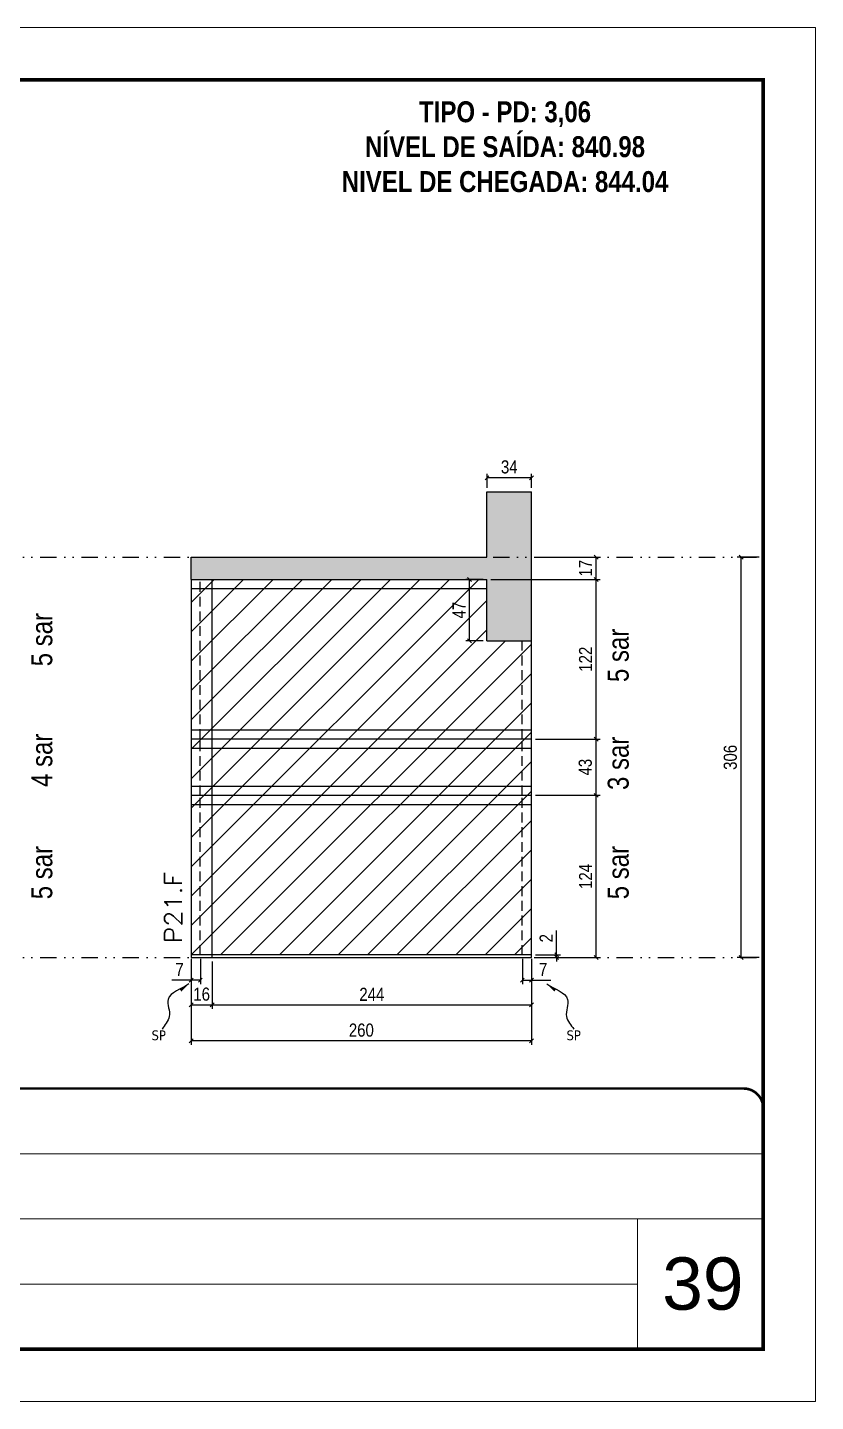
# Model space of a CAD drawing. Extents: x 14400 to 27878, y -21631 to 6985.
# Drawn here: x 18466 to 19068, y -4402 to -3352 of the extents above; entities that cross this region are included whole.
import ezdxf

# ---------------------------------------------------------------- set-up
doc = ezdxf.new("R2010")
doc.units = 0
for name, pattern in [('CONTINUO', [0]), ('DASHED', [0.75, 0.5, -0.25]), ('DIVIDE2', [0.625, 0.25, -0.125, 0, -0.125, 0, -0.125]), ('HIDDEN', [0.375, 0.25, -0.125])]:
    doc.linetypes.add(name, pattern=pattern)
for name, color, linetype, lineweight in [('CARIMBO', 255, 'Continuous', 9), ('Folhas', 255, 'Continuous', 9), ('Hachura', 251, 'Continuous', 9), ('SARRAFO DE PRESSAO', 251, 'DASHED', 9), ('Texto Seção', 7, 'Continuous', 15)]:
    doc.layers.add(name, color=color, linetype=linetype, lineweight=lineweight)
for name, color, linetype in [('COTA', 241, 'Continuous'), ('NOMENCLATURA', 7, 'Continuous'), ('Nível', 160, 'Continuous'), ('Painéis', 200, 'Continuous'), ('SARR_2.2x7', 40, 'Continuous'), ('texto', 7, 'Continuous')]:
    doc.layers.add(name, color=color, linetype=linetype)
doc.styles.add('ARIAL', font='arial.ttf')
doc.styles.add('ARIAL_NARROW', font='ARIALN.TTF', dxfattribs={"height": 0.2})
doc.styles.add('COTA TECNICA', font='techl___.ttf', dxfattribs={"height": 10})
doc.styles.add('COTA TECNICA-50', font='techl___.ttf', dxfattribs={"height": 10})
doc.styles.add('REGUA-120', font='ROMANS.shx', dxfattribs={"height": 15})
doc.styles.add('ROMANC', font='techb___.ttf', dxfattribs={"height": 2.5})
doc.styles.get("Standard").update_dxf_attribs({"font": 'arial.ttf'})
doc.dimstyles.new('COTA PAINEL-50', dxfattribs={"dimtxt": 10, "dimasz": 3, "dimexe": 3, "dimexo": 3, "dimgap": 3, "dimtad": 1, "dimdec": 1, "dimzin": 12, "dimdsep": 46, "dimtxsty": 'COTA TECNICA-50', "dimblk1": 'OBLIQUE', "dimblk2": 'OBLIQUE', "dimsah": 1, "dimcen": 0.9, "dimclrd": 4, "dimclre": 4, "dimclrt": 240, "dimadec": 1, "dimazin": 3, "dimtfac": 1, "dimtdec": 1, "dimtmove": 0, "dimatfit": 3, "dimfxl": 1, "dimtolj": 1, "dimtzin": 12, "dimarcsym": 0})
doc.dimstyles.new('PAINEL', dxfattribs={"dimtxt": 10, "dimasz": 3, "dimexe": 3, "dimexo": 3, "dimgap": 3, "dimtad": 1, "dimdec": 1, "dimzin": 12, "dimdsep": 46, "dimtxsty": 'COTA TECNICA', "dimblk1": 'OBLIQUE', "dimblk2": 'OBLIQUE', "dimsah": 1, "dimcen": 0.9, "dimclrd": 4, "dimclre": 4, "dimclrt": 240, "dimadec": 1, "dimazin": 3, "dimtfac": 1, "dimtdec": 1, "dimtmove": 0, "dimatfit": 3, "dimfxl": 1, "dimtolj": 1, "dimtzin": 12, "dimarcsym": 0})
doc.dimstyles.get("Standard").update_dxf_attribs({"dimtxt": 0.18, "dimasz": 0.18, "dimexe": 0.18, "dimexo": 0.0625, "dimgap": 0.09, "dimtad": 0, "dimtih": 1, "dimtoh": 1, "dimdec": 4, "dimzin": 0, "dimdsep": 46, "dimtxsty": 'Standard', "dimcen": 0.09, "dimadec": 0, "dimazin": 0, "dimtfac": 1, "dimtdec": 4, "dimtofl": 0, "dimtmove": 0, "dimatfit": 3, "dimfxl": 1, "dimtolj": 1, "dimtzin": 0, "dimarcsym": 0})

# ---------------------------------------------------------------- blocks, each defined once
blk = doc.blocks.new('9999999999')
at = {"color": 30, "linetype": 'CONTINUO'}
for p, q in [((98564.6, 34379.6), (99584, 34379.6)), ((98564.6, 34329.8), (99488, 34329.8)), ((99584, 34329.8), (99488, 34329.8)), ((99488, 34329.8), (99488, 34230.2)), ((98564.6, 34280), (99488, 34280))]:
    blk.add_line(p, q, dxfattribs=at)
at = {"color": 30, "linetype": 'CONTINUO', "const_width": 2}
blk.add_lwpolyline([(99584, 34230.2), (99584, 34414.4, 0.414214), (99569, 34429.4), (98229, 34429.4, 0.414214), (98214, 34414.4), (98214, 34245.2, 0.414214), (98229, 34230.2), (99584, 34230.2)], format="xyb", dxfattribs=at)
at = {"layer": 'Folhas'}
blk.add_lwpolyline([(98139, 34190.2), (99624, 34190.2), (99624, 35240.2), (98139, 35240.2)], close=True, dxfattribs=at)
at = {"layer": 'Folhas', "color": 30, "const_width": 3}
blk.add_lwpolyline([(98214, 34230.2), (99584, 34230.2), (99584, 35200.2), (98214, 35200.2)], close=True, dxfattribs=at)
blk = doc.blocks.new('_Oblique')
at = {"color": 0, "linetype": 'ByBlock', "lineweight": -2}
blk.add_line((-0.5, -0.5), (0.5, 0.5), dxfattribs=at)
blk = doc.blocks.new('*D2002')
at = {"layer": 'COTA', "color": 4, "lineweight": -2, "transparency": 16777216}
for p, q in [((18591.5, -4064.2), (18591.5, -4129.8)), ((18851.5, -4064.2), (18851.5, -4129.8)), ((18851.5, -4126.8), (18591.5, -4126.8))]:
    blk.add_line(p, q, dxfattribs=at)
at = {"layer": 'Defpoints', "color": 0, "transparency": 16777216}
for p in [(18591.5, -4061.2), (18851.5, -4061.2), (18591.5, -4126.8)]:
    blk.add_point(p, dxfattribs=at)
at = {"layer": 'COTA', "color": 4, "lineweight": -2, "transparency": 16777216, "xscale": 3, "yscale": 3, "zscale": 3, "rotation": 180}
blk.add_blockref('_Oblique', (18591.5, -4126.8), dxfattribs=at)
at = {"layer": 'COTA', "color": 4, "lineweight": -2, "transparency": 16777216, "xscale": 3, "yscale": 3, "zscale": 3}
blk.add_blockref('_Oblique', (18851.5, -4126.8), dxfattribs=at)
at = {"layer": 'COTA', "color": 240, "transparency": 16777216, "insert": (18721.5, -4118.7), "char_height": 10, "attachment_point": 5, "style": 'COTA TECNICA'}
blk.add_mtext('\\A1;260', dxfattribs=at)
blk = doc.blocks.new('*D2003')
at = {"layer": 'COTA', "color": 4, "lineweight": -2, "transparency": 16777216}
for p, q in [((18844.5, -4064.2), (18844.5, -4083.4)), ((18851.5, -4066.2), (18851.5, -4083.4)), ((18844.5, -4080.4), (18851.5, -4080.4)), ((18851.5, -4080.4), (18866.2, -4080.4))]:
    blk.add_line(p, q, dxfattribs=at)
at = {"layer": 'Defpoints', "color": 0, "transparency": 16777216}
for p in [(18844.5, -4061.2), (18851.5, -4063.2), (18851.5, -4080.4)]:
    blk.add_point(p, dxfattribs=at)
at = {"layer": 'COTA', "color": 4, "lineweight": -2, "transparency": 16777216, "xscale": 3, "yscale": 3, "zscale": 3, "rotation": 180}
blk.add_blockref('_Oblique', (18844.5, -4080.4), dxfattribs=at)
at = {"layer": 'COTA', "color": 4, "lineweight": -2, "transparency": 16777216, "xscale": 3, "yscale": 3, "zscale": 3}
blk.add_blockref('_Oblique', (18851.5, -4080.4), dxfattribs=at)
at = {"layer": 'COTA', "color": 240, "transparency": 16777216, "insert": (18860.4, -4072.3), "char_height": 10, "attachment_point": 5, "style": 'COTA TECNICA-50'}
blk.add_mtext('\\A1;7', dxfattribs=at)
blk = doc.blocks.new('*D2004')
at = {"layer": 'COTA', "color": 4, "lineweight": -2, "transparency": 16777216}
for p, q in [((18591.5, -4066.2), (18591.5, -4083.4)), ((18598.5, -4064.2), (18598.5, -4083.4)), ((18591.5, -4080.4), (18576.8, -4080.4)), ((18598.5, -4080.4), (18591.5, -4080.4))]:
    blk.add_line(p, q, dxfattribs=at)
at = {"layer": 'Defpoints', "color": 0, "transparency": 16777216}
for p in [(18591.5, -4063.2), (18598.5, -4061.2), (18591.5, -4080.4)]:
    blk.add_point(p, dxfattribs=at)
at = {"layer": 'COTA', "color": 4, "lineweight": -2, "transparency": 16777216, "xscale": 3, "yscale": 3, "zscale": 3, "rotation": 180}
blk.add_blockref('_Oblique', (18591.5, -4080.4), dxfattribs=at)
at = {"layer": 'COTA', "color": 4, "lineweight": -2, "transparency": 16777216, "xscale": 3, "yscale": 3, "zscale": 3}
blk.add_blockref('_Oblique', (18598.5, -4080.4), dxfattribs=at)
at = {"layer": 'COTA', "color": 240, "transparency": 16777216, "insert": (18582.6, -4072.3), "char_height": 10, "attachment_point": 5, "style": 'COTA TECNICA-50'}
blk.add_mtext('\\A1;7', dxfattribs=at)
blk = doc.blocks.new('*D2005')
at = {"layer": 'COTA', "color": 4, "lineweight": -2, "transparency": 16777216}
for p, q in [((18870.7, -4061.2), (18870.7, -4042.4)), ((18854.5, -4061.2), (18873.7, -4061.2)), ((18854.5, -4063.2), (18873.7, -4063.2)), ((18870.7, -4063.2), (18870.7, -4061.2)), ((18870.7, -4063.2), (18870.7, -4066.2))]:
    blk.add_line(p, q, dxfattribs=at)
at = {"layer": 'Defpoints', "color": 0, "transparency": 16777216}
for p in [(18851.5, -4061.2), (18851.5, -4063.2), (18870.7, -4063.2)]:
    blk.add_point(p, dxfattribs=at)
at = {"layer": 'COTA', "color": 4, "lineweight": -2, "transparency": 16777216, "xscale": 3, "yscale": 3, "zscale": 3}
for p, rotation in [((18870.7, -4061.2), 270), ((18870.7, -4063.2), 90)]:
    blk.add_blockref('_Oblique', p, dxfattribs=dict(at, rotation=rotation))
at = {"layer": 'COTA', "color": 240, "transparency": 16777216, "insert": (18862.7, -4048.4), "char_height": 10, "attachment_point": 5, "rotation": 90, "style": 'COTA TECNICA-50'}
blk.add_mtext('\\A1;2', dxfattribs=at)
blk = doc.blocks.new('*D2006')
at = {"layer": 'COTA', "color": 4, "linetype": 'ByBlock', "lineweight": -2, "transparency": 16777216}
for p, q in [((18854.5, -3939.2), (18903.9, -3939.2)), ((18900.9, -4063.2), (18900.9, -3939.2)), ((18854.5, -4063.2), (18903.9, -4063.2))]:
    blk.add_line(p, q, dxfattribs=at)
at = {"layer": 'Defpoints', "color": 0, "linetype": 'ByBlock', "transparency": 16777216}
for p in [(18851.5, -3939.2), (18900.9, -3939.2), (18851.5, -4063.2)]:
    blk.add_point(p, dxfattribs=at)
at = {"layer": 'COTA', "color": 4, "linetype": 'ByBlock', "lineweight": -2, "transparency": 16777216, "xscale": 3, "yscale": 3, "zscale": 3}
for p, rotation in [((18900.9, -3939.2), 90), ((18900.9, -4063.2), 270)]:
    blk.add_blockref('_Oblique', p, dxfattribs=dict(at, rotation=rotation))
at = {"layer": 'COTA', "color": 240, "linetype": 'ByBlock', "transparency": 16777216, "insert": (18892.8, -4001.2), "char_height": 10, "attachment_point": 5, "rotation": 90, "style": 'COTA TECNICA'}
blk.add_mtext('\\A1;124', dxfattribs=at)
blk = doc.blocks.new('*D2007')
at = {"layer": 'COTA', "color": 4, "lineweight": -2, "transparency": 16777216}
for p, q in [((18607.5, -4066.2), (18607.5, -4102.3)), ((18851.5, -4066.2), (18851.5, -4102.3)), ((18607.5, -4099.3), (18851.5, -4099.3))]:
    blk.add_line(p, q, dxfattribs=at)
at = {"layer": 'Defpoints', "color": 0, "transparency": 16777216}
for p in [(18607.5, -4063.2), (18851.5, -4063.2), (18851.5, -4099.3)]:
    blk.add_point(p, dxfattribs=at)
at = {"layer": 'COTA', "color": 4, "lineweight": -2, "transparency": 16777216, "xscale": 3, "yscale": 3, "zscale": 3, "rotation": 180}
blk.add_blockref('_Oblique', (18607.5, -4099.3), dxfattribs=at)
at = {"layer": 'COTA', "color": 4, "lineweight": -2, "transparency": 16777216, "xscale": 3, "yscale": 3, "zscale": 3}
blk.add_blockref('_Oblique', (18851.5, -4099.3), dxfattribs=at)
at = {"layer": 'COTA', "color": 240, "transparency": 16777216, "insert": (18729.5, -4091.3), "char_height": 10, "attachment_point": 5, "style": 'COTA TECNICA'}
blk.add_mtext('\\A1;244', dxfattribs=at)
blk = doc.blocks.new('*D2008')
at = {"layer": 'COTA', "color": 4, "lineweight": -2, "transparency": 16777216}
for p, q in [((18591.5, -4066.2), (18591.5, -4102.3)), ((18607.5, -4066.2), (18607.5, -4102.3)), ((18591.5, -4099.3), (18607.5, -4099.3))]:
    blk.add_line(p, q, dxfattribs=at)
at = {"layer": 'Defpoints', "color": 0, "transparency": 16777216}
for p in [(18591.5, -4063.2), (18607.5, -4063.2), (18607.5, -4099.3)]:
    blk.add_point(p, dxfattribs=at)
at = {"layer": 'COTA', "color": 4, "lineweight": -2, "transparency": 16777216, "xscale": 3, "yscale": 3, "zscale": 3, "rotation": 180}
blk.add_blockref('_Oblique', (18591.5, -4099.3), dxfattribs=at)
at = {"layer": 'COTA', "color": 4, "lineweight": -2, "transparency": 16777216, "xscale": 3, "yscale": 3, "zscale": 3}
blk.add_blockref('_Oblique', (18607.5, -4099.3), dxfattribs=at)
at = {"layer": 'COTA', "color": 240, "transparency": 16777216, "insert": (18599.5, -4091.2), "char_height": 10, "attachment_point": 5, "style": 'COTA TECNICA'}
blk.add_mtext('\\A1;16', dxfattribs=at)
blk = doc.blocks.new('*D2025')
at = {"layer": 'COTA', "color": 4, "lineweight": -2, "transparency": 16777216}
for p, q in [((18814.5, -3774.2), (18801.2, -3774.2)), ((18804.2, -3821.2), (18804.2, -3774.2)), ((18814.5, -3821.2), (18801.2, -3821.2))]:
    blk.add_line(p, q, dxfattribs=at)
at = {"layer": 'Defpoints', "color": 0, "transparency": 16777216}
for p in [(18804.2, -3774.2), (18817.5, -3774.2), (18817.5, -3821.2)]:
    blk.add_point(p, dxfattribs=at)
at = {"layer": 'COTA', "color": 4, "lineweight": -2, "transparency": 16777216, "xscale": 3, "yscale": 3, "zscale": 3}
for p, rotation in [((18804.2, -3774.2), 90), ((18804.2, -3821.2), 270)]:
    blk.add_blockref('_Oblique', p, dxfattribs=dict(at, rotation=rotation))
at = {"layer": 'COTA', "color": 240, "transparency": 16777216, "insert": (18796.1, -3797.7), "char_height": 10, "attachment_point": 5, "rotation": 90, "style": 'COTA TECNICA'}
blk.add_mtext('\\A1;47', dxfattribs=at)
blk = doc.blocks.new('*D2037')
at = {"layer": 'COTA', "color": 4, "lineweight": -2, "transparency": 16777216}
for p, q in [((19025.5, -3757.2), (19008.6, -3757.2)), ((19011.6, -4063.2), (19011.6, -3757.2)), ((19025.5, -4063.2), (19008.6, -4063.2))]:
    blk.add_line(p, q, dxfattribs=at)
at = {"layer": 'Defpoints', "color": 0, "transparency": 16777216}
for p in [(19011.6, -3757.2), (19028.5, -3757.2), (19028.5, -4063.2)]:
    blk.add_point(p, dxfattribs=at)
at = {"layer": 'COTA', "color": 4, "lineweight": -2, "transparency": 16777216, "xscale": 3, "yscale": 3, "zscale": 3}
for p, rotation in [((19011.6, -3757.2), 90), ((19011.6, -4063.2), 270)]:
    blk.add_blockref('_Oblique', p, dxfattribs=dict(at, rotation=rotation))
at = {"layer": 'COTA', "color": 240, "transparency": 16777216, "insert": (19003.4, -3910.2), "char_height": 10, "attachment_point": 5, "rotation": 90, "style": 'COTA TECNICA'}
blk.add_mtext('\\A1;306', dxfattribs=at)
blk = doc.blocks.new('*D2049')
at = {"layer": 'COTA', "color": 4, "lineweight": -2, "transparency": 16777216}
for p, q in [((18854.5, -3896.2), (18903.9, -3896.2)), ((18900.9, -3939.2), (18900.9, -3896.2)), ((18854.5, -3939.2), (18903.9, -3939.2))]:
    blk.add_line(p, q, dxfattribs=at)
at = {"layer": 'Defpoints', "color": 0, "transparency": 16777216}
for p in [(18851.5, -3896.2), (18900.9, -3896.2), (18851.5, -3939.2)]:
    blk.add_point(p, dxfattribs=at)
at = {"layer": 'COTA', "color": 4, "lineweight": -2, "transparency": 16777216, "xscale": 3, "yscale": 3, "zscale": 3}
for p, rotation in [((18900.9, -3896.2), 90), ((18900.9, -3939.2), 270)]:
    blk.add_blockref('_Oblique', p, dxfattribs=dict(at, rotation=rotation))
at = {"layer": 'COTA', "color": 240, "transparency": 16777216, "insert": (18892.6, -3917.7), "char_height": 10, "attachment_point": 5, "rotation": 90, "style": 'COTA TECNICA'}
blk.add_mtext('\\A1;43', dxfattribs=at)
blk = doc.blocks.new('*D2050')
at = {"layer": 'COTA', "color": 4, "lineweight": -2, "transparency": 16777216}
for p, q in [((18820.5, -3774.2), (18903.9, -3774.2)), ((18900.9, -3896.2), (18900.9, -3774.2)), ((18854.5, -3896.2), (18903.9, -3896.2))]:
    blk.add_line(p, q, dxfattribs=at)
at = {"layer": 'Defpoints', "color": 0, "transparency": 16777216}
for p in [(18817.5, -3774.2), (18900.9, -3774.2), (18851.5, -3896.2)]:
    blk.add_point(p, dxfattribs=at)
at = {"layer": 'COTA', "color": 4, "lineweight": -2, "transparency": 16777216, "xscale": 3, "yscale": 3, "zscale": 3}
for p, rotation in [((18900.9, -3774.2), 90), ((18900.9, -3896.2), 270)]:
    blk.add_blockref('_Oblique', p, dxfattribs=dict(at, rotation=rotation))
at = {"layer": 'COTA', "color": 240, "transparency": 16777216, "insert": (18892.8, -3835.2), "char_height": 10, "attachment_point": 5, "rotation": 90, "style": 'COTA TECNICA'}
blk.add_mtext('\\A1;122', dxfattribs=at)
blk = doc.blocks.new('*D2051')
at = {"layer": 'COTA', "color": 4, "lineweight": -2, "transparency": 16777216}
for p, q in [((18854.5, -3757.2), (18903.9, -3757.2)), ((18900.9, -3774.2), (18900.9, -3757.2)), ((18820.5, -3774.2), (18903.9, -3774.2))]:
    blk.add_line(p, q, dxfattribs=at)
at = {"layer": 'Defpoints', "color": 0, "transparency": 16777216}
for p in [(18851.5, -3757.2), (18900.9, -3757.2), (18817.5, -3774.2)]:
    blk.add_point(p, dxfattribs=at)
at = {"layer": 'COTA', "color": 4, "lineweight": -2, "transparency": 16777216, "xscale": 3, "yscale": 3, "zscale": 3}
for p, rotation in [((18900.9, -3757.2), 90), ((18900.9, -3774.2), 270)]:
    blk.add_blockref('_Oblique', p, dxfattribs=dict(at, rotation=rotation))
at = {"layer": 'COTA', "color": 240, "transparency": 16777216, "insert": (18892.8, -3765.7), "char_height": 10, "attachment_point": 5, "rotation": 90, "style": 'COTA TECNICA'}
blk.add_mtext('\\A1;17', dxfattribs=at)
blk = doc.blocks.new('*D2052')
at = {"layer": 'COTA', "color": 4, "lineweight": -2, "transparency": 16777216}
for p, q in [((18817.5, -3704.2), (18817.5, -3693.6)), ((18851.5, -3704.2), (18851.5, -3693.6)), ((18851.5, -3696.6), (18817.5, -3696.6))]:
    blk.add_line(p, q, dxfattribs=at)
at = {"layer": 'Defpoints', "color": 0, "transparency": 16777216}
for p in [(18817.5, -3696.6), (18817.5, -3707.2), (18851.5, -3707.2)]:
    blk.add_point(p, dxfattribs=at)
at = {"layer": 'COTA', "color": 4, "lineweight": -2, "transparency": 16777216, "xscale": 3, "yscale": 3, "zscale": 3, "rotation": 180}
blk.add_blockref('_Oblique', (18817.5, -3696.6), dxfattribs=at)
at = {"layer": 'COTA', "color": 4, "lineweight": -2, "transparency": 16777216, "xscale": 3, "yscale": 3, "zscale": 3}
blk.add_blockref('_Oblique', (18851.5, -3696.6), dxfattribs=at)
at = {"layer": 'COTA', "color": 240, "transparency": 16777216, "insert": (18834.5, -3688.3), "char_height": 10, "attachment_point": 5, "style": 'COTA TECNICA'}
blk.add_mtext('\\A1;34', dxfattribs=at)

msp = doc.modelspace()

# ---------------------------------------------------------------- hatches: boundary and pattern name
at = {"layer": 'COTA'}
h = msp.add_hatch(dxfattribs=at)
h.set_pattern_fill('AR-CONC', color=256, scale=0.03)
h.set_pattern_definition([(50, (-1585, 0), (5.4655401, -0.4781726), [0.5715, -6.2865]), (355, (-1585, 0), (-1.0573026, 5.7317054), [0.4572, -5.0292175]), (100.451445, (-1584.5445, -0.04), (4.4082374, 5.2535326), [0.4857003, -5.3427073]), (46.1842, (-1585, 1.524), (8.1323712, -1.2612698), [0.85725, -9.42975]), (96.635558, (-1584.322, 1.419), (7.122124, 7.4227837), [0.7285507, -8.0140682]), (351.18415, (-1585, 1.524), (7.122124, 7.4227837), [0.685799, -7.543792]), (21, (-1584.238, 1.143), (4.5484317, -3.0679559), [0.5715, -6.2865]), (326, (-1584.238, 1.143), (1.8540609, 5.525639), [0.4572, -5.0292]), (71.451445, (-1583.859, 0.8873), (6.4024926, 2.457683), [0.4857003, -5.3426981]), (37.5, (-1585, 0), (0.0926581, 2.53665117), [0, -4.96824, 0, -5.1054, 0, -5.04825]), (7.5, (-1585, 0), (2.00458988, 3.00541724), [0, -2.91084, 0, -4.85394, 0, -1.92405]), (327.5, (-1586.6993, 0), (4.06771786, -0.17186232), [0, -1.905, 0, -5.9436, 0, -7.8867]), (317.5, (-1587.4613, 0), (4.44387544, 0.76279473), [0, -2.4765, 0, -3.94716, 0, -5.6007])])
h.paths.add_polyline_path([(18817.486, -3821.166), (18851.486, -3821.166), (18851.486, -3757.166), (18591.486, -3757.166), (18591.486, -3774.166), (18817.486, -3774.166)])
h.paths.add_polyline_path([(18817.486, -3757.166), (18851.486, -3757.166), (18851.486, -3707.166), (18817.486, -3707.166)])
at = {"layer": 'Hachura'}
h = msp.add_hatch(dxfattribs=at)
h.set_pattern_fill('ANSI31', color=256, scale=5)
h.paths.add_polyline_path([(17792.201, -3821.166), (17773.201, -3821.166), (17773.201, -4061.166), (17792.201, -4061.166)])
h.paths.add_polyline_path([(18012.583, -3821.166), (17988.583, -3821.166), (17988.583, -4061.166), (18012.583, -4061.166)])
h.paths.add_polyline_path([(18411.141, -3757.166), (18215.141, -3757.166), (18215.141, -3821.166), (18181.141, -3821.166), (18181.141, -3879.166), (18411.141, -3879.166)])
h.paths.add_polyline_path([(18411.141, -3879.166), (18181.141, -3879.166), (18181.141, -3939.166), (18411.141, -3939.166)])
h.paths.add_polyline_path([(18411.141, -3939.166), (18181.141, -3939.166), (18181.141, -4061.166), (18411.141, -4061.166)])
h.paths.add_polyline_path([(18851.486, -3939.166), (18607.486, -3939.166), (18607.486, -4061.166), (18851.486, -4061.166)])
h.paths.add_polyline_path([(18851.486, -3896.166), (18607.486, -3896.166), (18607.486, -3939.166), (18851.486, -3939.166)])
h.paths.add_polyline_path([(18817.486, -3774.166), (18607.486, -3774.166), (18607.486, -3896.166), (18851.486, -3896.166), (18851.486, -3821.166), (18817.486, -3821.166)])
h.paths.add_polyline_path([(18607.486, -3774.166), (18591.486, -3774.166), (18591.486, -3896.166), (18607.486, -3896.166)])
h.paths.add_polyline_path([(18607.486, -3896.166), (18591.486, -3896.166), (18591.486, -3939.166), (18607.486, -3939.166)])
h.paths.add_polyline_path([(18607.486, -3939.166), (18591.486, -3939.166), (18591.486, -4061.166), (18607.486, -4061.166)])

# ---------------------------------------------------------------- linework, layer by layer
at = {"layer": 'COTA'}
for p, q in [((18817.486, -3757.166), (18817.486, -3707.166)), ((18817.486, -3707.166), (18851.486, -3707.166)), ((18851.486, -3821.166), (18851.486, -3707.166)), ((18591.486, -3757.166), (18817.486, -3757.166)), ((18591.486, -3774.166), (18591.486, -3757.166))]:
    msp.add_line(p, q, dxfattribs=at)
at = {"layer": 'Nível', "color": 4, "linetype": 'DIVIDE2', "ltscale": 50}
for p, q in [((17658.467, -3757.166), (19028.467, -3757.166)), ((17658.467, -4063.166), (19028.467, -4063.166))]:
    msp.add_line(p, q, dxfattribs=at)
at = {"layer": 'Painéis'}
for p, q in [((18591.486, -3774.166), (18591.486, -4061.166)), ((18591.486, -3774.166), (18817.486, -3774.166)), ((18607.486, -4063.166), (18607.486, -3774.166)), ((18817.486, -3821.166), (18817.486, -3774.166)), ((18817.486, -3821.166), (18851.486, -3821.166)), ((18851.486, -4061.166), (18851.486, -3821.166)), ((18591.486, -3896.166), (18851.486, -3896.166)), ((18591.486, -3939.166), (18851.486, -3939.166))]:
    msp.add_line(p, q, dxfattribs=at)
msp.add_lwpolyline([(18851.486, -4061.166), (18591.486, -4061.166), (18591.486, -4063.166), (18851.486, -4063.166)], close=True, dxfattribs=at)
at = {"layer": 'SARR_2.2x7', "linetype": 'HIDDEN', "ltscale": 30}
for p, q in [((18598.486, -3896.166), (18598.486, -3774.166)), ((18844.486, -3896.166), (18844.486, -3821.166)), ((18598.486, -3939.166), (18598.486, -3896.166)), ((18844.486, -3939.166), (18844.486, -3896.166)), ((18598.486, -4061.166), (18598.486, -3939.166)), ((18844.486, -4061.166), (18844.486, -3939.166))]:
    msp.add_line(p, q, dxfattribs=at)
at = {"layer": 'SARR_2.2x7'}
for p, q in [((18591.486, -3781.166), (18817.486, -3781.166)), ((18591.486, -3889.166), (18851.486, -3889.166)), ((18591.486, -3903.166), (18851.486, -3903.166)), ((18591.486, -3932.166), (18851.486, -3932.166)), ((18591.486, -3946.166), (18851.486, -3946.166))]:
    msp.add_line(p, q, dxfattribs=at)

# ---------------------------------------------------------------- block references
at = {"layer": 'SARRAFO DE PRESSAO', "color": 6, "linetype": 'ByBlock'}
msp.add_blockref('9999999999', (-80555.511, -38592.654), dxfattribs=at)

# ---------------------------------------------------------------- texts
at = {"layer": 'CARIMBO', "style": 'ARIAL'}
msp.add_text('39', height=40, dxfattribs=at).set_placement((18951.328, -4332.305))
at = {"layer": 'NOMENCLATURA', "style": 'ARIAL_NARROW'}
for s, p in [('5 sar', (18485.384, -3840.616)), ('5 sar', (18925.729, -3852.647)), ('4 sar', (18485.384, -3932.842)), ('3 sar', (18925.729, -3935.147)), ('5 sar', (18485.384, -4018.647)), ('5 sar', (18925.729, -4018.647))]:
    msp.add_text(s, height=16, rotation=90, dxfattribs=at).set_placement(p)
at = {"layer": 'NOMENCLATURA', "color": 2, "insert": (18831.306, -3408.863), "char_height": 16, "attachment_point": 2, "style": 'ROMANC'}
msp.add_mtext_dynamic_manual_height_columns('TIPO - PD: 3,06\\PNÍVEL DE SAÍDA: 840.98\\PNIVEL DE CHEGADA: 844.04', width=432.35115, gutter_width=1, heights=[0], dxfattribs=at)
at = {"layer": 'texto', "color": 0, "char_height": 7.5, "attachment_point": 5}
for insert in [(18566.709, -4122.657), (18883.734, -4122.657)]:
    msp.add_mtext('{\\fTahoma|b0|i0|c0|p34;\\C4;SP}', dxfattribs=dict(at, insert=insert))
at = {"layer": 'Texto Seção', "style": 'REGUA-120', "width": 1.1}
msp.add_text('P21.F', height=13, rotation=90, dxfattribs=at).set_placement((18584.237, -4052.402))

# ---------------------------------------------------------------- dimensions: what is measured, and where the dimension line sits
at = {"layer": 'COTA'}
for base, p1, p2, dimstyle, picture, middle in [((18817.486, -3696.567), (18851.486, -3707.166), (18817.486, -3707.166), 'PAINEL', '*D2052', (18834.486, -3688.348)), ((18851.486, -4080.407), (18844.486, -4061.166), (18851.486, -4063.166), 'COTA PAINEL-50', '*D2003', (18860.351, -4072.334))]:
    dim = msp.add_linear_dim(base=base, p1=p1, p2=p2, dimstyle=dimstyle, dxfattribs=at)
    dim.commit()
    dim.dimension.update_dxf_attribs({"geometry": picture, "text_midpoint": middle})
for base, p1, p2, angle, dimstyle, picture, middle in [((18900.853, -3757.166), (18817.486, -3774.166), (18851.486, -3757.166), 90, 'PAINEL', '*D2051', (18892.78, -3765.666)), ((19011.632, -3757.166), (19028.467, -4063.166), (19028.467, -3757.166), 90, 'PAINEL', '*D2037', (19003.413, -3910.166)), ((18804.17, -3774.166), (18817.486, -3821.166), (18817.486, -3774.166), 90, 'PAINEL', '*D2025', (18796.097, -3797.666)), ((18900.853, -3896.166), (18851.486, -3939.166), (18851.486, -3896.166), 90, 'PAINEL', '*D2049', (18892.634, -3917.666)), ((18591.486, -4080.407), (18598.486, -4061.166), (18591.486, -4063.166), 180, 'COTA PAINEL-50', '*D2004', (18582.62, -4072.334))]:
    dim = msp.add_linear_dim(base=base, p1=p1, p2=p2, angle=angle, dimstyle=dimstyle, dxfattribs=at)
    dim.commit()
    dim.dimension.update_dxf_attribs({"geometry": picture, "text_midpoint": middle})
for base, p1, p2, angle, override, picture, middle in [((18900.853, -3774.166), (18851.486, -3896.166), (18817.486, -3774.166), 90, {"dimtmove": 1}, '*D2050', (18892.795, -3835.166)), ((18591.486, -4126.783), (18851.486, -4061.166), (18591.486, -4061.166), 180, {"dimarcsym": 2}, '*D2002', (18721.486, -4118.681))]:
    dim = msp.add_linear_dim(base=base, p1=p1, p2=p2, angle=angle, dimstyle='PAINEL', override=override, dxfattribs=at)
    dim.commit()
    dim.dimension.update_dxf_attribs({"geometry": picture, "text_midpoint": middle})
at = {"layer": 'COTA', "linetype": 'ByBlock'}
dim = msp.add_aligned_dim(p1=(18851.486, -4063.166), p2=(18851.486, -3939.166), distance=-49.367, dimstyle='PAINEL', dxfattribs=at)
dim.commit()
dim.dimension.update_dxf_attribs({"geometry": '*D2006', "text_midpoint": (18892.78, -4001.166)})
at = {"layer": 'COTA'}
dim = msp.add_linear_dim(base=(18870.744, -4063.166), p1=(18851.486, -4061.166), p2=(18851.486, -4063.166), angle=90, dimstyle='COTA PAINEL-50', dxfattribs=at)
dim.commit()
dim.dimension.update_dxf_attribs({"geometry": '*D2005', "text_midpoint": (18870.744, -4048.419), "dimtype": 160})
dim = msp.add_linear_dim(base=(18607.486, -4099.345), p1=(18591.486, -4063.166), p2=(18607.486, -4063.166), dimstyle='PAINEL', dxfattribs=at)
dim.commit()
dim.dimension.update_dxf_attribs({"geometry": '*D2008', "text_midpoint": (18599.486, -4099.345), "dimtype": 160})
dim = msp.add_linear_dim(base=(18851.486, -4099.345), p1=(18607.486, -4063.166), p2=(18851.486, -4063.166), dimstyle='PAINEL', override={"dimtmove": 1}, dxfattribs=at)
dim.commit()
dim.dimension.update_dxf_attribs({"geometry": '*D2007', "text_midpoint": (18729.486, -4091.272)})

# ---------------------------------------------------------------- leaders
at = {"layer": 'COTA', "path_type": 1}
for points in [[(18589.657, -4083.346), (18573.872, -4095.181), (18574.797, -4108.188), (18569.244, -4117.969)], [(18863.315, -4083.346), (18879.1, -4095.181), (18878.175, -4108.188), (18883.728, -4117.969)]]:
    msp.add_leader(points, dimstyle='Standard', override={"dimasz": 8}, dxfattribs=at)

doc.saveas('drawing.dxf')
